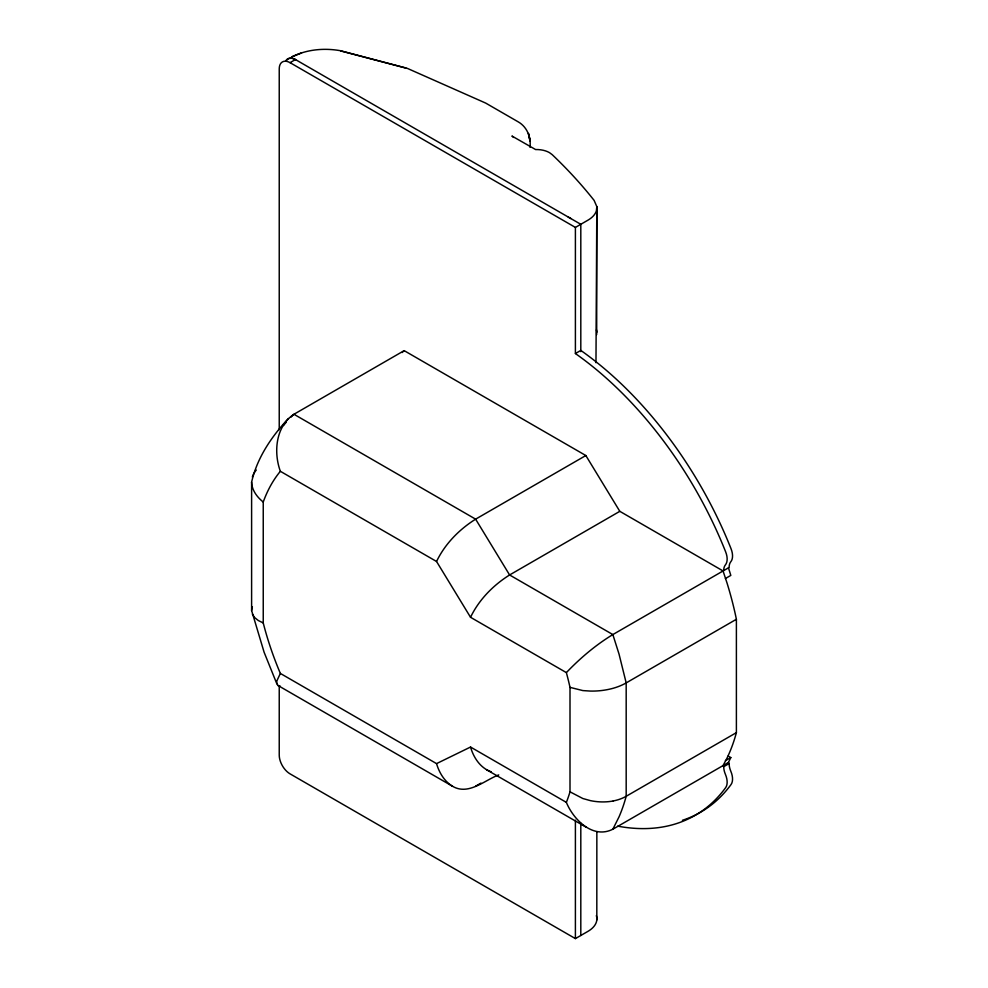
<?xml version="1.0" encoding="UTF-8"?>
<svg xmlns="http://www.w3.org/2000/svg" width="988" height="988" viewBox="0 0 988 988"><rect width="100%" height="100%" fill="white"/><g stroke="black" fill="none" stroke-linecap="round" stroke-linejoin="round"><path stroke-width="1.48" d="M530 147.311C531.223 137.233 527.024 126.674 517.885 121.672L485.688 103.085L407.488 68.444L340.736 50.931M595.974 362.707L596.814 206.591L594.109 200.391A764.045 441.117 0 0 0 552.169 154.622L549.464 152.634A18.34 10.584 0 0 0 535.595 149.546L511.932 136.035A15.277 8.818 60 0 1 513.587 137.443M596.814 919.914L596.851 832.044M498.73 774.901C484.552 780.187 468.497 795.735 452.541 786.275L277.887 685.425L276.764 683.634L276.838 680.954L280.357 673.433A227.685 131.453 60 0 1 263.24 622.946L263.24 502.028A227.685 131.453 60 0 1 280.357 471.301C273.38 452.146 275.677 426.334 293.955 414.268L404.166 350.641L585.835 455.53L619.809 511.327L723.055 570.941L727.007 582.957A267.415 154.4 60 0 1 736.393 619.278L736.393 732.639A267.415 154.4 60 0 1 727.007 758.117L723.055 765.577L723.71 766.676A15.277 8.818 60 0 0 725.439 774.419A15.277 8.818 60 0 1 725.637 787.658A282.692 163.218 60 0 1 617.747 826.153M596.69 334.549L596.814 206.591L596.382 210.852A30.566 17.648 0 0 1 587.922 220.188L575.399 227.413L290.04 62.664A15.289 8.83 60 0 0 279.233 68.901L279.233 429.755M276.764 683.634L264.117 652.278L251.607 610.498L251.607 482.169C257.065 457.852 271.564 436.511 288.434 418.504M251.607 610.498L252.348 606.644M728.156 756.042L730.811 757.574L728.465 762.464L612.844 829.216C592.911 839.343 573.46 819.682 566.359 802.367A227.685 131.453 60 0 0 570.002 791.82L570.002 687.364A227.685 131.453 60 0 0 566.359 672.606L470.535 617.29L436.548 561.48C444.958 543.943 459.235 529.432 475.623 519.157L585.835 455.53M470.535 617.29C478.945 599.741 493.21 585.242 509.598 574.967L619.809 511.327M612.844 829.216L619.019 816.891A267.415 154.4 60 0 0 626.182 796.279L626.182 682.906L619.019 654.019L612.844 634.568L509.598 574.967L475.623 519.157L293.955 414.268A267.415 154.4 60 0 0 290.941 417.158M285.977 60.96C287.903 57.44 292.67 57.699 295.634 59.663M566.359 672.606C580.228 658.119 595.678 645.003 612.844 634.568L729.119 567.47A15.277 8.818 60 0 1 730.836 561.715A15.277 8.818 60 0 0 731.034 548.711A282.692 163.218 60 0 0 580.808 350.419L575.399 353.543A282.692 163.218 60 0 1 725.637 551.823A15.277 8.818 60 0 1 725.439 564.84A15.277 8.818 60 0 0 723.71 570.595L723.055 570.941M290.04 62.664L295.449 59.552L580.808 224.301L580.808 351.642M725.402 578.536L730.811 575.411L728.465 567.816M736.393 619.278L626.182 682.906A39.483 19.599 -6.1 0 1 613.252 688.253A39.73 19.476 -6.2 0 1 590.293 691.069L582.858 690.587L570.002 687.364M475.623 786.164L480.934 783.101M736.393 732.639L626.182 796.279A39.483 25.639 7.1 0 1 613.252 800.959M725.402 760.698L730.811 757.574M723.71 766.676L729.119 763.563L728.465 762.464M279.233 685.734L279.233 755.128A15.289 8.83 60 0 0 290.04 773.851L575.399 938.6L587.922 931.375A30.566 17.648 0 0 0 596.344 915.641M280.357 673.433L436.548 763.613L470.535 747.039L566.359 802.367M301.55 52.957L291.485 57.02C306.428 49.486 323.78 47.795 340.156 50.66L405.907 68.036M277.887 685.425L280.246 686.154M470.535 747.039C473.561 757.635 480.403 768.084 491.234 771.801M263.24 622.946L258.313 620.526L254.645 617.574L252.385 614.19M568.186 217.039L570.879 218.57M280.357 471.301L436.548 561.48M486.516 769.714L586.267 827.252M570.002 791.82L582.858 798.526L590.281 800.601A39.73 25.96 7.2 0 0 613.252 800.972M452.541 786.275C444.341 781.31 439.178 772.641 436.548 763.613M263.24 502.028C257.078 497.149 251.891 490.283 251.607 482.169M596.48 329.831L596.863 332.19M580.808 823.202L580.808 935.475M575.399 227.413L575.399 353.543M575.399 820.164L575.399 938.6M402.153 352.543A267.415 154.4 60 0 1 404.166 350.641M283.47 425.569A267.415 154.4 60 0 1 286.174 422.284M252.348 477.043A39.397 25.96 8.3 0 1 256.275 470.053M729.119 763.563A15.277 8.818 60 0 0 730.836 771.307A15.277 8.818 60 0 1 731.034 784.546A282.692 163.218 60 0 1 682.399 820.312M285.742 60.923A15.289 8.83 60 0 1 295.449 59.552M529.482 137.912L528.457 133.429L530 141.148L529.482 137.912"/></g></svg>
